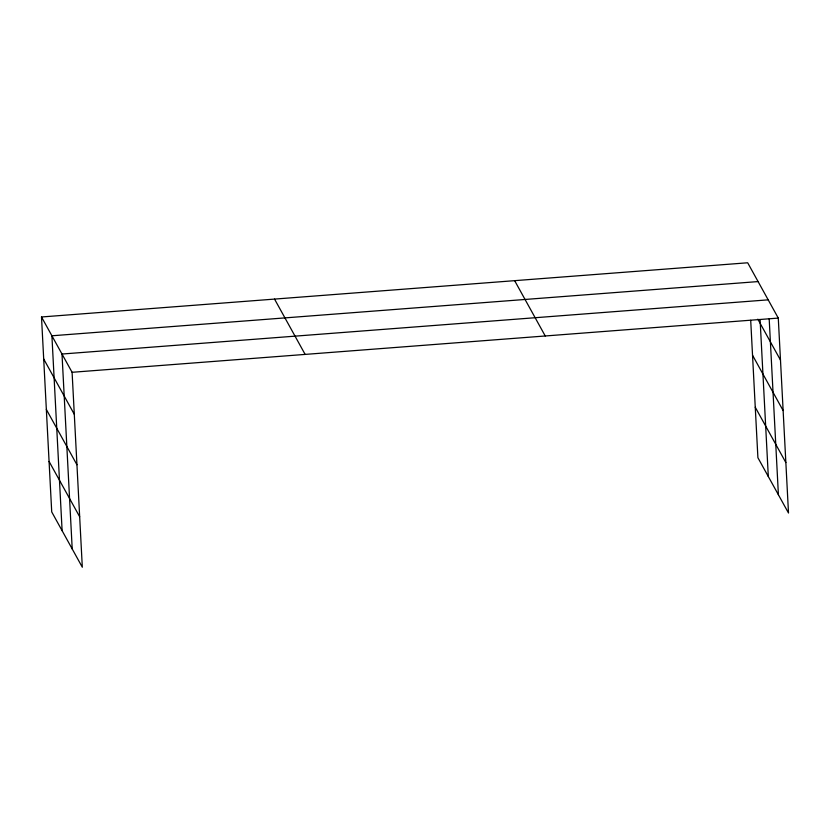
<?xml version="1.0" encoding="UTF-8"?>
<svg xmlns="http://www.w3.org/2000/svg" width="830" height="830" viewBox="0 0 830 830"><rect width="100%" height="100%" fill="white"/><g stroke="black" fill="none" stroke-linecap="round" stroke-linejoin="round"><path stroke-width="1.25" d="M41.5 316.977L72.096 372.296L82.315 567.222L51.719 511.913L41.5 316.977L747.685 262.778L778.281 318.087L788.5 513.023L757.904 457.704L750.704 320.307M758.091 281.577L51.906 335.787L62.115 530.723M768.186 299.838L62.001 354.037L72.21 548.972M72.096 372.296L778.281 318.087M757.842 319.166L780.49 360.096M752.54 355.25L783.126 410.56M755.259 407.24L785.854 462.559M514.652 280.665L545.237 335.974M274.543 299.091L305.139 354.41M43.7 358.985L74.295 414.305M46.345 409.449L76.941 464.769M49.074 461.449L79.67 516.758M769.192 318.928L778.405 494.763M760.093 319.768L768.31 476.513"/></g></svg>
